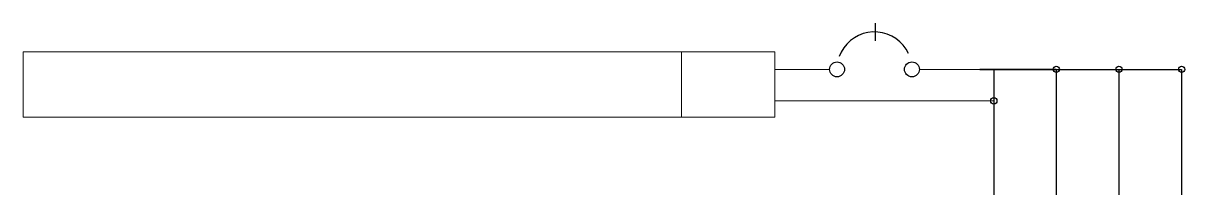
# Model space of a CAD drawing. Header units: millimetres. Extents: x -240 to 131, y 0 to 55.
import ezdxf

# ---------------------------------------------------------------- set-up
doc = ezdxf.new("R2010")
doc.units = ezdxf.units.MM
doc.layers.add('DI-Disjuntor', color=1, linetype='Continuous', lineweight=30)
doc.layers.add('DI-Linhas do diagrama', color=9, linetype='Continuous', lineweight=20)
doc.styles.get("Standard").update_dxf_attribs({"font": 'arial.ttf'})

# ---------------------------------------------------------------- blocks, each defined once
blk = doc.blocks.new('Trifi_Disjuntor_Mono')
at = {"color": 5}
blk.add_line((70.01, 40.04), (70.01, -0.01), dxfattribs=at)
at = {"color": 6}
for p, q in [((89.97, 40.06), (89.97, -0.01)), ((109.99, 39.98), (109.99, -0.01)), ((130, 40.04), (130, -0.01))]:
    blk.add_line(p, q, dxfattribs=at)
at = {"layer": 'DI-Disjuntor', "color": 1}
blk.add_line((32.24, 49.19), (32.24, 54.77), dxfattribs=at)
blk.add_lwpolyline([(42.73, 45.1), (41.98, 46.47), (41.06, 47.73), (39.98, 48.86), (38.76, 49.84), (37.42, 50.65), (35.99, 51.28), (34.49, 51.72), (32.94, 51.95), (31.38, 51.99), (29.82, 51.82), (28.3, 51.45), (26.84, 50.88), (25.47, 50.13), (24.21, 49.2), (23.08, 48.12), (22.1, 46.9), (21.29, 45.56), (20.66, 44.13)], dxfattribs=at)
for centre in [(19.94, 40.04), (43.85, 40.04)]:
    blk.add_circle(centre, 2.39, dxfattribs=at)
at = {"layer": 'DI-Disjuntor', "color": 18, "true_color": 0x000000}
blk.add_circle((70.01, 29.98), 1.01, dxfattribs=at)
at = {"layer": 'DI-Linhas do diagrama', "color": 18, "true_color": 0x000000}
for p, q in [((-239.98, 45.59), (0.02, 45.6)), ((-239.98, 24.72), (-239.98, 45.59)), ((-29.78, 24.72), (-29.78, 45.6)), ((0.02, 24.72), (0.02, 45.6)), ((0.01, 40.04), (17.55, 40.04)), ((46.25, 40.04), (65.51, 40.04)), ((0.02, 29.98), (70.01, 29.98)), ((-239.98, 24.72), (0.02, 24.72))]:
    blk.add_line(p, q, dxfattribs=at)
for tag, p in [('CORRENTE', (28.02, 57.57)), ('Potência', (-21.84, 38.16)), ('NOME', (-238.67, 34.12)), ('SEÇÃO', (-21.06, 30.09))]:
    blk.add_attdef(tag, p, '', height=2.5)
blk = doc.blocks.new('Trifi-R-Monopolar')
blk.add_line((65.51, 30), (89.97, 30.01))
blk.add_circle((89.97, 30.01), 1)
blk = doc.blocks.new('Trifi-S-Monopolar')
blk.add_line((65.51, 30), (109.99, 30))
blk.add_circle((109.99, 30), 1)
blk = doc.blocks.new('Trifi-T-Monopolar')
blk.add_line((65.51, 30), (130, 30))
blk.add_circle((130, 30), 1)

msp = doc.modelspace()

# ---------------------------------------------------------------- block references
for name, p in [('Trifi_Disjuntor_Mono', (0, 0)), ('Trifi-R-Monopolar', (-0.01, 10.06)), ('Trifi-S-Monopolar', (0, 10.04)), ('Trifi-T-Monopolar', (0, 10.04))]:
    msp.add_blockref(name, p)

doc.saveas('drawing.dxf')
